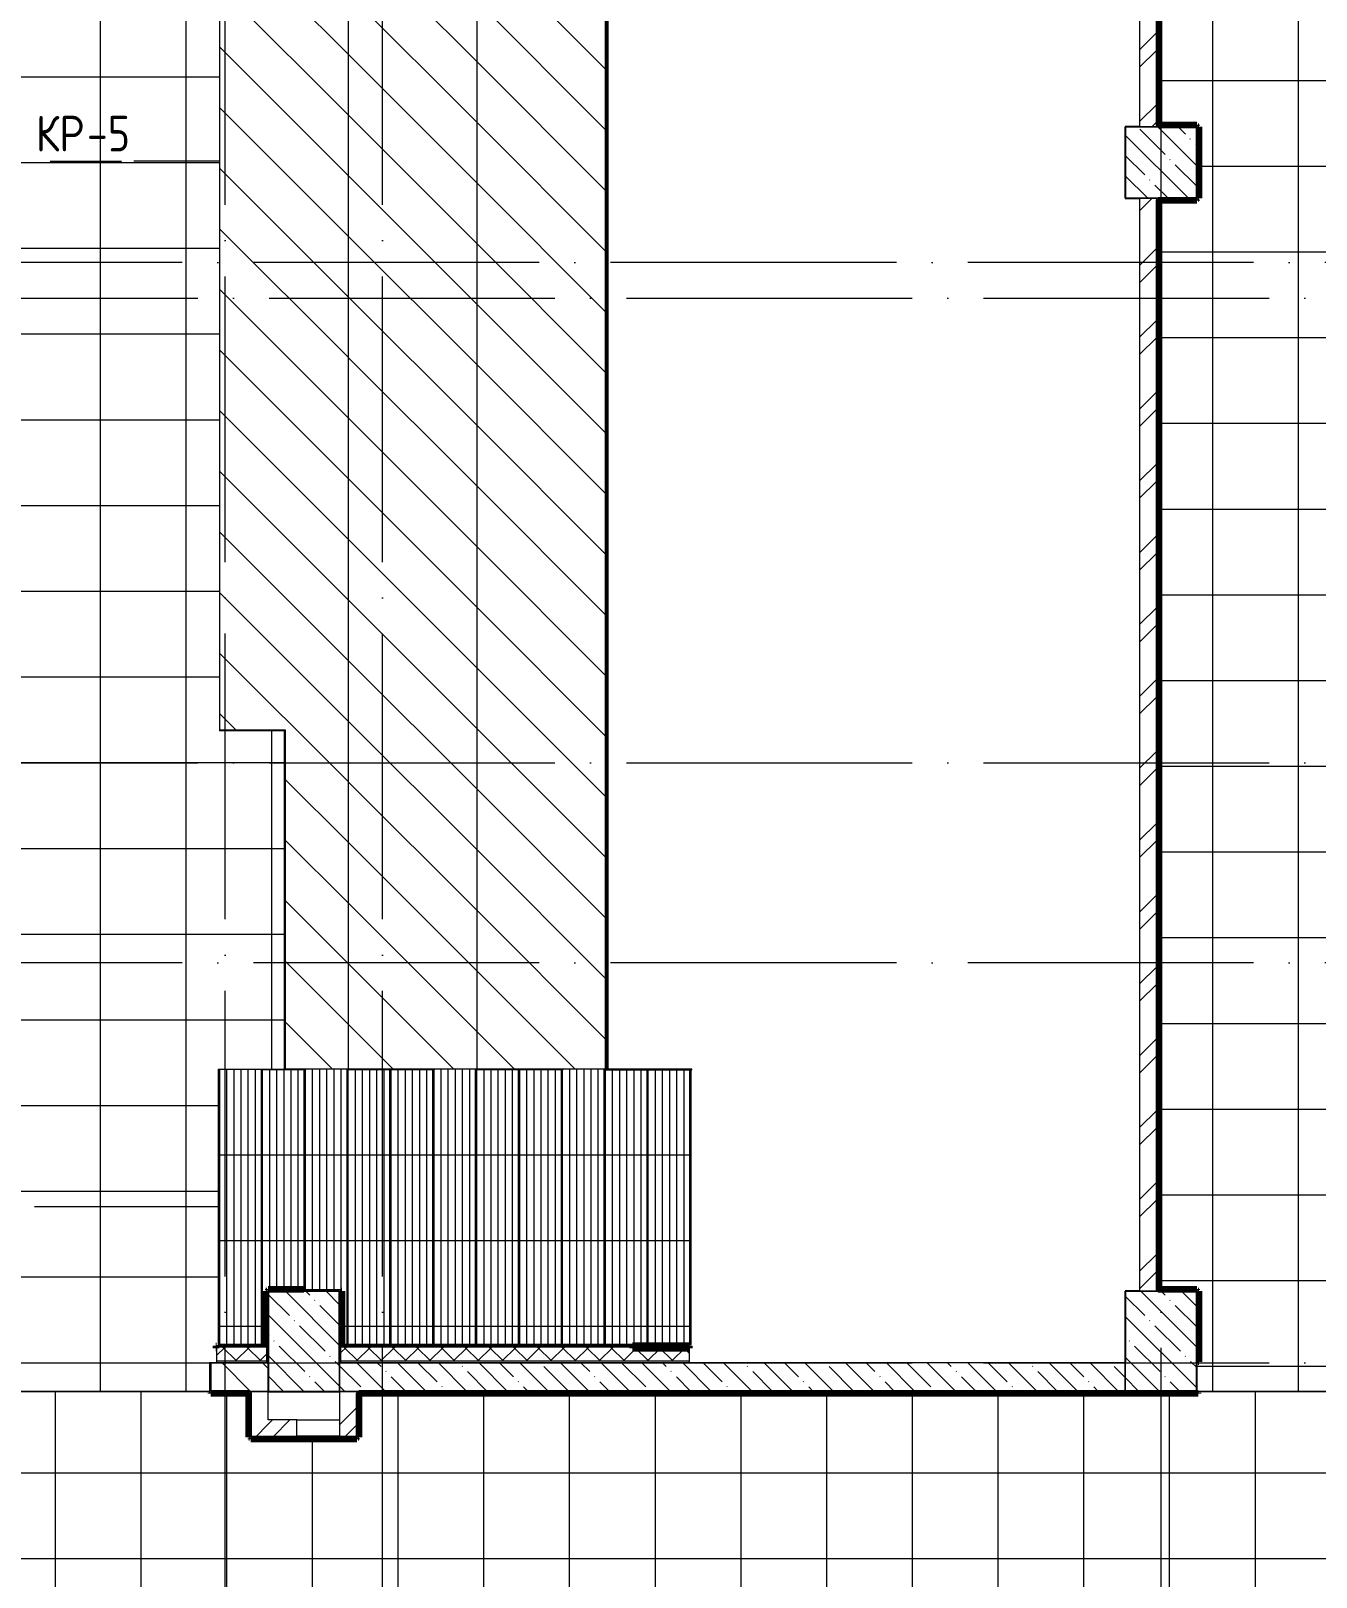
# Model space of a CAD drawing. Header units: millimetres. Extents: x -4370 to 196781, y -4577 to 61202.
# Drawn here: x 122789 to 131785, y 26825 to 37646 of the extents above; entities that cross this region are included whole.
import ezdxf

# ---------------------------------------------------------------- set-up
doc = ezdxf.new("R2010")
doc.units = ezdxf.units.MM
doc.linetypes.add('ADSK_Линия сетки', pattern=[2500, 2000, -250, 0, -250])
for name, color, linetype, lineweight in [('A-FLOR-____-OTLN', 192, 'Continuous', 9), ('A-FLOR-____-PATT', 8, 'Continuous', 9), ('A-GENM-____-MCUT', 13, 'Continuous', 9), ('A-GENM-____-OTLN', 13, 'Continuous', 9), ('A-ROOF-___-IDEN', 132, 'Continuous', 20), ('A-ROOF-____-MCUT', 132, 'Continuous', 9), ('A-ROOF-____-OTLN', 132, 'Continuous', 9), ('A-ROOF-____-PATT', 132, 'Continuous', 9), ('A-ROOF-FNSH-MCUT', 132, 'Continuous', 9), ('A-WALL-____-MCUT', 113, 'Continuous', 9), ('A-WALL-____-PATT', 111, 'Continuous', 9), ('A-WALL-FNSH-MCUT', 113, 'Continuous', 9), ('I-WALL-____-OTLN', 2, 'Continuous', 9), ('S-COLS-____-MCUT', 52, 'Continuous', 9), ('S-COLS-____-OTLN', 52, 'Continuous', 9), ('S-GRID-____-OTLN', 1, 'Continuous', 9)]:
    doc.layers.add(name, color=color, linetype=linetype, lineweight=lineweight)
doc.styles.add('GOST Common_1', font='GOST_Common.ttf', dxfattribs={"width": 0.9, "height": 250})
pattern_1 = [(45, (0, 0), (-251.4472, 251.4472), []), (45, (0, 381), (-251.4472, 251.4472), [])]
pattern_2 = [(135, (0, 0), (-142.5612, -142.5612), []), (135, (142.56, 0), (-142.5612, -142.5612), [252.016, -50.403, 3.353, -47.05])]
pattern_3 = [(135, (0, 0), (-84.85281, -84.85281), []), (225, (0, 0), (84.85281, -84.85281), [])]
pattern_4 = [(135, (0, 0), (-212.13203, -212.13203), [])]

# ---------------------------------------------------------------- blocks, each defined once
blk = doc.blocks.new('ASML_АР_Отделка Люка - ВО Отделка люков_Грунтовка 0_Шпатлевка 0_Окраска 0_0-42467640-О_АИ_ПП_0_000_Целиком')
at = {"layer": 'A-GENM-____-MCUT', "color": 130, "lineweight": 25}
for p, q in [((150, 3), (-150, 3)), ((-150, 3), (-150, 0)), ((150, 0), (150, 3)), ((-150, 0), (150, 0))]:
    blk.add_line(p, q, dxfattribs=at)
blk = doc.blocks.new('0083_СОШ675_АР_R22_rvt-1-О_АИ_ПП_0_000_Целиком')
at = {"layer": 'A-WALL-____-PATT', "lineweight": 5}
h = blk.add_hatch(dxfattribs=at)
h.set_pattern_fill('FP_7', color=10, style=0, pattern_type=2)
h.set_pattern_definition(pattern_1)
h.paths.add_polyline_path([(130670, 28825), (130670, 36475), (130550, 36475), (130550, 28825)])
h.paths.add_polyline_path([(130670, 36975), (130670, 44625), (130550, 44625), (130550, 36975)])
h = blk.add_hatch(dxfattribs=at)
h.set_pattern_fill('FP_4', color=10, style=0, pattern_type=2)
h.set_pattern_definition([(135, (0, 0), (-141.42136, -141.42136), [])])
h.paths.add_polyline_path([(124450, 28125), (124450, 28325), (124050, 28325), (124050, 28125)])
h = blk.add_hatch(dxfattribs=at)
h.set_pattern_fill('FP_3', color=10, style=0, pattern_type=2)
h.set_pattern_definition(pattern_2)
h.paths.add_polyline_path([(130450, 28125), (130450, 28325), (124950, 28325), (124950, 28125), (128669, 28125)])
h = blk.add_hatch(dxfattribs=at)
h.set_pattern_fill('FP_7', color=10, style=0, pattern_type=2)
h.set_pattern_definition(pattern_1)
h.paths.add_polyline_path([(124450, 27805), (124450, 28125), (124330, 28125), (124330, 27805)])
h = blk.add_hatch(dxfattribs=at)
h.set_pattern_fill('FP_7', color=10, style=0, pattern_type=2)
h.set_pattern_definition(pattern_1)
h.paths.add_polyline_path([(125070, 27925), (125070, 28125), (124950, 28125), (124950, 27925)])
h = blk.add_hatch(dxfattribs=at)
h.set_pattern_fill('FP_7', color=10, style=0, pattern_type=2)
h.set_pattern_definition(pattern_1)
h.paths.add_polyline_path([(125070, 27805), (125070, 27925), (124950, 27925), (124950, 27805)])
h.paths.add_polyline_path([(124450, 27805), (124650, 27805), (124650, 27925), (124450, 27925), (124450, 27808)])
at = {"layer": 'S-COLS-____-OTLN', "lineweight": 5}
h = blk.add_hatch(dxfattribs=at)
h.set_pattern_fill('FP_3', color=256, style=0, pattern_type=2)
h.set_pattern_definition(pattern_2)
h.paths.add_polyline_path([(130550, 36475), (130950, 36475), (130950, 36975), (130450, 36975), (130450, 36475)])
h = blk.add_hatch(dxfattribs=at)
h.set_pattern_fill('FP_3', color=256, style=0, pattern_type=2)
h.set_pattern_definition(pattern_2)
h.paths.add_polyline_path([(124450, 28125), (124950, 28125), (124950, 28825), (124450, 28825), (124450, 28234)])
h = blk.add_hatch(dxfattribs=at)
h.set_pattern_fill('FP_3', color=256, style=0, pattern_type=2)
h.set_pattern_definition(pattern_2)
h.paths.add_polyline_path([(130450, 28125), (130950, 28125), (130950, 28825), (130450, 28825), (130450, 28325)])
at = {"layer": 'A-WALL-____-MCUT', "color": 50, "lineweight": 13}
for p, q in [((130550, 44625), (130550, 36975)), ((130670, 36975), (130670, 44625)), ((130550, 36475), (130550, 28825)), ((130670, 28825), (130670, 36475)), ((124450, 28325), (124050, 28325)), ((124050, 28325), (124050, 28125)), ((124450, 28125), (124450, 28325)), ((130450, 28325), (124950, 28325)), ((124050, 28125), (124450, 28125)), ((124330, 28125), (124330, 27805)), ((124450, 28125), (124330, 28125)), ((124450, 27925), (124450, 28125)), ((125070, 28125), (124950, 28125)), ((124950, 28125), (124950, 27925)), ((124950, 28125), (130450, 28125)), ((125070, 28125), (125070, 28115)), ((125070, 27925), (125070, 28115)), ((124650, 27925), (124450, 27925)), ((124650, 27808), (124650, 27925)), ((124950, 27925), (124950, 27808)), ((125070, 27805), (125070, 27925)), ((124330, 27805), (124450, 27805)), ((124450, 27805), (124650, 27805)), ((124950, 27805), (125070, 27805))]:
    blk.add_line(p, q, dxfattribs=at)
at = {"layer": 'A-WALL-____-MCUT', "color": 10, "lineweight": 5}
for p, q in [((130550, 36975), (130670, 36975)), ((130670, 36475), (130550, 36475)), ((130550, 28825), (130670, 28825)), ((124950, 28325), (124950, 28125)), ((130450, 28125), (130450, 28325))]:
    blk.add_line(p, q, dxfattribs=at)
at = {"layer": 'A-WALL-FNSH-MCUT', "color": 90}
for p, q in [((130950, 28125), (125070, 28125)), ((125070, 28115), (130950, 28115)), ((130950, 28115), (130950, 28125))]:
    blk.add_line(p, q, dxfattribs=at)
at = {"layer": 'I-WALL-____-OTLN', "color": 90}
blk.add_line((124650, 27925), (124950, 27925), dxfattribs=at)
at = {"layer": 'S-COLS-____-MCUT', "color": 130, "lineweight": 25}
for p, q in [((130550, 36975), (130450, 36975)), ((130450, 36975), (130450, 36475)), ((130950, 36975), (130670, 36975)), ((130950, 36475), (130950, 36975)), ((130450, 36475), (130550, 36475)), ((130670, 36475), (130950, 36475)), ((124950, 28825), (124450, 28825)), ((124450, 28825), (124450, 28125)), ((124950, 28325), (124950, 28825)), ((130550, 28825), (130450, 28825)), ((130450, 28825), (130450, 28325)), ((130950, 28825), (130670, 28825)), ((130950, 28125), (130950, 28825)), ((124450, 28125), (124950, 28125)), ((130450, 28125), (130950, 28125))]:
    blk.add_line(p, q, dxfattribs=at)
at = {"layer": 'S-COLS-____-OTLN', "color": 90}
for p, q in [((130670, 36975), (130550, 36975)), ((130550, 36475), (130670, 36475)), ((130670, 28825), (130550, 28825)), ((124950, 28125), (124950, 28325)), ((130450, 28325), (130450, 28125))]:
    blk.add_line(p, q, dxfattribs=at)
at = {"layer": 'A-GENM-____-OTLN', "color": 90, "lineweight": 9, "rotation": 180}
blk.add_blockref('ASML_АР_Отделка Люка - ВО Отделка люков_Грунтовка 0_Шпатлевка 0_Окраска 0_0-42467640-О_АИ_ПП_0_000_Целиком', (124800, 27808), dxfattribs=at)
blk = doc.blocks.new('ADSK_Марка_Крыша - Типоразмер_ADSK_Марка-153529-О_АИ_ПП_0_000_Целиком')
at = {"layer": 'A-ROOF-___-IDEN'}
blk.add_line((-2.5, 0), (2.5, 0), dxfattribs=at)

msp = doc.modelspace()

# ---------------------------------------------------------------- hatches: boundary and pattern name
at = {"layer": 'A-FLOR-____-PATT'}
h = msp.add_hatch(dxfattribs=at)
h.set_pattern_fill('FP_139', color=256, style=0, pattern_type=2)
h.set_pattern_definition([(90, (122360, 37155), (-600, 4e-14), []), (180, (122360, 37155), (-7e-14, -600), [])])
h.paths.add_polyline_path([(123701.532826, 24349.999414), (136485, 24350.000586), (136485, 24850.000586), (136500, 24850.000586), (136500, 24859.999414), (136700, 24859.999414), (136700, 27059.999414), (136500, 27059.999414), (136500, 27050.000586), (136485, 27050.99042), (136485, 28110.000586), (136299.978078, 28110.000586), (136299.978078, 28125), (135049.978078, 28125), (135049.978078, 28110.000586), (132950, 28110.000586), (132950, 28125), (130960, 28125), (130960, 28110.000586), (125085, 28110.000586), (125085, 27805.000984), (125080, 27804.349189), (125080, 27795.00157), (125070, 27795.00157), (125070, 27790.00157), (124330, 27790.00157), (124330, 27795.00157), (124320, 27795.000984), (124320, 27805.000984), (124315, 27805.85356), (124315, 28110.00157), (124049.978078, 28110.00157), (124049.978078, 28115.00157), (124039.978078, 28115.00157), (124039.978078, 28125.000984), (120145.5, 28125.000984), (120145.5, 28115.00157), (118690, 28115.00157), (118690, 34860.000586), (118320, 34860.000586), (118320, 34865.000586), (118310, 34865.000586), (118310, 34875), (118300, 34875), (118300, 36475), (118310, 36475.000586), (118310, 36485.000586), (118320, 36485.000586), (118320, 36490.000586), (118690, 36490.000586), (118690, 43524.999414), (118700, 43524.999414), (118699.978078, 44624.999414), (118690, 44624.999414), (118690.939069, 45335), (120047.499009, 45335), (120047.499009, 45325), (124030, 45324.999414), (124030, 45334.968424), (124045, 45334.96901), (124045, 45339.96901), (130949.978078, 45339.96901), (130949.978078, 45324.999414), (132949.978078, 45324.999414), (132949.978078, 45339.96901), (136485, 45340.004013), (136485, 45809.999414), (136699.978078, 45809.999414), (136699.978078, 48009.999414), (136485, 48009.999414), (136485, 48583.136009), (136480, 48583.136009), (136480, 49030.001172), (136059.997172, 49030.001172), (136059.997172, 49035.001172), (134324.978078, 49035.001172), (134324.978078, 49050.000586), (133224.978078, 49050.000586), (133224.978078, 49035.001172), (131950, 49035.001172), (131950, 49050.000586), (130850, 49050.000586), (130850, 49035.001172), (129820, 49035.001172), (129819.973332, 49250.000586), (128720, 49250.000586), (128720, 49035.001172), (115339.978078, 49035.001172), (115339.978078, 47039.5), (115125, 47039.5), (115125, 45939.5), (115339.978078, 45939.5), (115339.978078, 45525), (115334.978078, 45524.408705), (115334.978078, 45515), (115324.978078, 45515), (115324.978078, 45510), (114265.000586, 45510), (114265.000586, 45324.999414), (114260.000586, 45324.999414), (114260.000586, 45315.000586), (114250.000586, 45315.000586), (114249.978078, 45310.000586), (113849.978078, 45310.000586), (113849.978078, 43335.193215), (115335, 43335.193215), (115334.01456, 39765.02363), (113849.978078, 39765.02363), (113850.899223, 35984.940919), (114259.978078, 35984.940919), (114259.978078, 35565), (114060.000586, 35565), (114060.000586, 32734.968424), (114259.978078, 32734.968424), (114259.978078, 32315), (114060.000586, 32315), (114060.000586, 28535), (114259.978664, 28534.382301), (114259.978664, 28115), (114060.000586, 28115), (114060.000586, 24375), (114585, 24375), (114585, 24350), (116575, 24349.999414), (116575, 24375), (118699.978078, 24375), (118699.978078, 24435.000398), (118799.978078, 24435.000398), (118799.978078, 24375), (121200, 24375), (121200, 24360), (121215, 24360), (121215, 24350), (121217.736766, 24349.999414)])
h.paths.add_polyline_path([(118700, 28035.000398), (118699.978078, 28035.000398), (118700, 28105.000984), (118799.978078, 28105.000984), (118799.978078, 28035.000398), (118705, 28035.000398)])
h.paths.add_polyline_path([(113373.815688, 35984.940919), (113799.978078, 35984.940919), (113798.859805, 39765.02363), (112925.000848, 39765.02363), (112924.950825, 39975.023044), (111824.978078, 39975.023044), (111824.978078, 39765.02363), (111475, 39765.02363), (111474.992967, 39975.023044), (110375, 39975.023044), (110375, 39780.02363), (110425, 39780.02363), (110425, 39765.02363), (109080.000848, 39765.02363), (109080.000848, 39494.940333), (108870.000848, 39494.940333), (108870.000848, 36794.940333), (109130.000848, 36794.940333), (109130.000848, 36804.940919), (110600.000586, 36804.940919), (110600.000586, 35984.940919), (113341.034602, 35984.940919)])
h.paths.add_polyline_path([(113766.348585, 43335.193215), (113799.978078, 43335.193215), (113799.978078, 45310.000586), (113400.000586, 45310.000586), (113399.978078, 45315.000586), (113390.000586, 45315.000586), (113390.000586, 45325.000586), (113385.000586, 45324.999414), (113385.000586, 45510.000586), (112075, 45509.810247), (112075, 45245.037726), (112065, 45245.037726), (112065, 43545.037726), (112075, 43545.037726), (112075, 43335.193215), (112524.450555, 43335.193215)])
h = msp.add_hatch(dxfattribs=at)
h.set_pattern_fill('FP_145', color=256, style=0, pattern_type=2)
h.set_pattern_definition([(0, (122075, 36725), (0, 600), []), (90, (122075, 36725), (-600, 4e-14), [])])
h.paths.add_polyline_path([(123701.532826, 28124.999414), (124039.978078, 28125.516329), (124039.978078, 28325.000395), (124089, 28325.000984), (124089, 28428.000984), (124084.978078, 28428.000984), (124084.978078, 28443.000984), (124119.911345, 28443.000984), (124119.911345, 28453.064722), (124100.043843, 28453.064722), (124101, 30380.00157), (124565.335206, 30380.00157), (124565.335206, 32749), (124110.000505, 32750.000586), (124110.000505, 43090.000586), (124100.043843, 43090.000586), (124100.043843, 45006.96901), (124045, 45006.96901), (124044.531539, 45125.000586), (124030, 45125.000586), (124030, 45324.999414), (120042.499009, 45324.999414), (120042.499009, 45320), (120029.999009, 45320), (120029.999595, 45125.000586), (120044.531539, 45125), (120044.531539, 45007), (119115, 45007), (119115, 44925), (119110, 44925), (119110, 44915), (119100, 44915), (119099.978078, 44910), (119018.001, 44910), (119018.001, 44624.999414), (119003.001, 44624.999414), (119003.001, 44915), (118959.001, 44915), (118959.001, 44624.999414), (118949.001, 44624.999414), (118949.001, 44924.999414), (118900, 44924.999414), (118900, 44624.999414), (118700, 44624.999414), (118700, 43524.999414), (118900, 43524.999414), (118900, 41125), (118949.001, 41124.999414), (118949.001, 43524.999414), (118959.001, 43524.999414), (118959.001, 41135), (119003.001, 41135), (119003.001, 43524.999414), (119018.001, 43524.999414), (119018.001, 41140), (119099.978078, 41140), (119099.978078, 41135), (119109.978078, 41135), (119109.978078, 41125), (119114.978078, 41124.999414), (119114.978078, 40725), (119109.978078, 40725), (119109.978078, 40715), (119099.978078, 40715), (119099.210557, 40710), (119018.001, 40710), (119018.001, 36940), (119099.978078, 36940), (119100, 36935), (119109.978078, 36935), (119109.978078, 36925), (119114.978078, 36924.999414), (119114.978078, 36524.999414), (119109.978078, 36524.999414), (119109.978078, 36515), (119099.978078, 36515), (119099.978078, 36510), (119018, 36510), (119018, 32740), (119100, 32740), (119100, 32735), (119110, 32735), (119110, 32725), (119115, 32724.999414), (119115, 32324.999414), (119110, 32324.999414), (119110, 32315), (119100, 32315), (119098.946839, 32310), (119018, 32310), (119018, 30514.220097), (119072.858918, 30514.220097), (119072.858918, 30314.220097), (119018, 30314.220097), (119018, 30183.000984), (120138, 30183.000984), (120138, 28443.000984), (120118, 28443.000984), (120118, 30163.000984), (118949, 30163.000984), (118949, 32324.999414), (118900, 32324.999414), (118900, 30065.000398), (120020, 30065.000398), (120020, 28324.999414), (120138, 28324.999414), (120138, 28130.00157), (120140.5, 28130.00157), (120140.5, 28125.00157), (121217.736766, 28124.999414)])
h.paths.add_polyline_path([(118981.84527, 30183.000984), (119003, 30183.204604), (119003, 30314.220097), (118972.858918, 30314.220097), (118972.858918, 30514.220097), (119003, 30514.220097), (119003, 32315), (118959, 32315), (118959, 30183.000984)])
h.paths.add_polyline_path([(118900, 32724.999414), (118959, 32725), (118959, 32735), (118949, 32735), (118949, 36524.999414), (118900, 36524.999414), (118900, 32740)])
h.paths.add_polyline_path([(118959, 32735), (119003, 32735), (119003, 36515), (118959, 36515), (118959, 32740)])
h.paths.add_polyline_path([(118900, 36924.999414), (118959.001, 36925), (118959.001, 36935), (118949.001, 36935), (118949.001, 40724.999414), (118900, 40724.999414), (118900, 38629.262054)])
h.paths.add_polyline_path([(119003.001, 36935), (119003.001, 40715), (118959.001, 40715), (118959.001, 36935)])
h.paths.add_polyline_path([(119110, 45066), (119110, 45124.998828), (119100, 45124.998828), (119100, 45066)])
h = msp.add_hatch(dxfattribs=at)
h.set_pattern_fill('FP_135', color=256, style=0, pattern_type=2)
h.set_pattern_definition([(0, (133462.5, 36700), (0, 600), []), (90, (133462.5, 36700), (-600, 4e-14), [])])
h.paths.add_polyline_path([(131152.921007, 28125.000398), (132950, 28125.000586), (132950.886022, 28340.00157), (133450, 28340.00157), (133450, 37045), (133455, 37045.000586), (133455, 37055.000586), (133465, 37055.000586), (133465.025847, 37060.000586), (136484.978078, 37060.000586), (136484.978078, 40710.000586), (136299.978078, 40710.000586), (136299.978078, 40715.000586), (136289.978078, 40715.000586), (136289.978078, 40725.000586), (136284.978078, 40725), (136284.978078, 41125), (136289.978078, 41125.000586), (136289.978078, 41135.000586), (136299.978078, 41135.000586), (136299.978078, 41140.000586), (136485, 41140.000586), (136485, 44910.000586), (136299.978078, 44910.000586), (136299.978078, 44915.000586), (136289.978078, 44915.000586), (136289.978078, 44925), (136284.978078, 44925), (136284.978078, 45110.000586), (134714.978078, 45110.000586), (134714.978078, 44925.000586), (134709.978078, 44925), (134709.978078, 44915.000586), (134699.978078, 44915.000586), (134699.978078, 44910.000586), (134299.978078, 44910.000586), (134299.978078, 44915.000586), (134289.978078, 44915.000586), (134289.978078, 44925.000586), (134284.978078, 44925), (134284.978078, 45110.000586), (132949.978078, 45110.000586), (132949.839952, 45324.968424), (130949.978078, 45324.968424), (130949.978078, 45125.000586), (130959.978078, 45125.000586), (130959.978078, 45060.000586), (130964.978078, 45060.000586), (130964.978078, 44625.000586), (130959.978078, 44625), (130959.978078, 44615.000586), (130949.978078, 44615.000586), (130949.42908, 44610.000586), (130684.978078, 44610.000586), (130684.978078, 36990.000586), (130949.978078, 36990.000586), (130949.978078, 36985.000586), (130959.978078, 36985.000586), (130959.978078, 36975.000586), (130964.978078, 36975), (130964.978078, 36475), (130959.978078, 36475), (130959.978078, 36465.000586), (130949.978078, 36465.000586), (130949.978078, 36460.000586), (130684.978078, 36460.000586), (130684.978078, 28840.000586), (130949.978078, 28840.000586), (130949.978078, 28835.000586), (130959.978078, 28835.000586), (130959.978078, 28825.000586), (130964.978078, 28825), (130964.978078, 28332.50157), (130960, 28332.50157), (130960, 28325.000984), (130949.978078, 28325.000984), (130950, 28125.00259), (130960, 28125.000586)])
h.paths.add_polyline_path([(133585, 37045), (133584.996508, 37045.000586), (133465, 37045)])
at = {"layer": 'A-ROOF-____-PATT'}
h = msp.add_hatch(dxfattribs=at)
h.set_pattern_fill('FP_128', color=256, style=0, pattern_type=2)
h.set_pattern_definition(pattern_4)
h.paths.add_polyline_path([(125000.043843, 30380.00157), (125010.335206, 30380.00157), (125010.000505, 43090.000586), (124110.000505, 43090.000586), (124110.000505, 32750.000586), (124570.335206, 32750.000586), (124570.335206, 30380.00157)])
h = msp.add_hatch(dxfattribs=at)
h.set_pattern_fill('FP_128', color=256, style=0, pattern_type=2)
h.set_pattern_definition(pattern_4)
h.paths.add_polyline_path([(125900.021922, 30380.00157), (125910.000505, 30380.00157), (125910.000505, 43090.000586), (125010.335206, 43090.000586), (125010.335206, 30380.00157)])
h = msp.add_hatch(dxfattribs=at)
h.set_pattern_fill('FP_128', color=256, style=0, pattern_type=2)
h.set_pattern_definition(pattern_4)
h.paths.add_polyline_path([(126185.328886, 30380.00157), (126810.000505, 30380.00157), (126810.000505, 43090.000586), (125910.000505, 43090.000586), (125910.000505, 30380.00157)])
h = msp.add_hatch(dxfattribs=at)
h.set_pattern_fill('FP_268', color=256, style=0, pattern_type=2)
h.set_pattern_definition([(0, (115061, 30380), (0, 600), []), (90, (115061.02, 30380), (-50, 3e-15), [])])
h.paths.add_polyline_path([(124100.043843, 28453.064722), (124400.043843, 28453.064722), (124400.043843, 30380.00157), (124100.043843, 30380.00157), (124100.043843, 29388.942617)])
h = msp.add_hatch(dxfattribs=at)
h.set_pattern_fill('FP_267', color=256, style=0, pattern_type=2)
h.set_pattern_definition([(0, (115361, 30380), (0, 600), []), (90, (115361.02, 30380), (-50, 3e-15), [])])
h.paths.add_polyline_path([(124434.978078, 28453.064722), (124434.978078, 28825), (124439.978078, 28825.00157), (124439.978078, 28835.00157), (124449.978078, 28835.00157), (124449.978078, 28840.00157), (124700.021922, 28840.00157), (124700.021922, 30375.00157), (124565.335206, 30375.00157), (124565.335206, 30380.00157), (124400.043843, 30380.00157), (124400.043843, 28453.064722)])
h = msp.add_hatch(dxfattribs=at)
h.set_pattern_fill('FP_266', color=256, style=0, pattern_type=2)
h.set_pattern_definition([(0, (115661, 30380), (0, 600), []), (90, (115661, 30380), (-50, 3e-15), [])])
h.paths.add_polyline_path([(125000.043843, 28453.064722), (125000.043843, 30380.00157), (124700.021922, 30380.00157), (124700.021922, 28835.00157), (124960, 28835.00157), (124960, 28825.00157), (124965, 28825), (124965, 28453.064722)])
h = msp.add_hatch(dxfattribs=at)
h.set_pattern_fill('FP_265', color=256, style=0, pattern_type=2)
h.set_pattern_definition([(0, (115961, 30380), (0, 600), []), (90, (115961.02, 30380), (-50, 3e-15), [])])
h.paths.add_polyline_path([(125300.043843, 28453.064722), (125300.043843, 30375.00157), (125010.000505, 30375.00157), (125010.000505, 30380.00157), (125000.043843, 30380.00157), (125000.043843, 28453.064722)])
h = msp.add_hatch(dxfattribs=at)
h.set_pattern_fill('FP_264', color=256, style=0, pattern_type=2)
h.set_pattern_definition([(0, (116261, 30380), (0, 600), []), (90, (116261.02, 30380), (-50, 3e-15), [])])
h.paths.add_polyline_path([(125300.043843, 28453.064722), (125600.043843, 28453.064722), (125600.043843, 30375.00157), (125300.043843, 30375.00157), (125300.043843, 29388.942617)])
h = msp.add_hatch(dxfattribs=at)
h.set_pattern_fill('FP_263', color=256, style=0, pattern_type=2)
h.set_pattern_definition([(0, (116561, 30380), (0, 600), []), (90, (116561.02, 30380), (-50, 3e-15), [])])
h.paths.add_polyline_path([(125600.043843, 28453.064722), (125900.021922, 28453.064722), (125900.021922, 30380.00157), (125600.043843, 30380.00157), (125600.043843, 29388.942617)])
h = msp.add_hatch(dxfattribs=at)
h.set_pattern_fill('FP_262', color=256, style=0, pattern_type=2)
h.set_pattern_definition([(0, (116861, 30380), (0, 600), []), (90, (116861, 30380), (-50, 3e-15), [])])
h.paths.add_polyline_path([(126185.328886, 28453.064722), (126200.043843, 28453.064722), (126200.043843, 30375.00157), (125910.000505, 30375.00157), (125910.000505, 30380.00157), (125900.021922, 30380.00157), (125900.021922, 28453.064722)])
h = msp.add_hatch(dxfattribs=at)
h.set_pattern_fill('FP_261', color=256, style=0, pattern_type=2)
h.set_pattern_definition([(0, (117161, 30380), (0, 600), []), (90, (117161.02, 30380), (-50, 3e-15), [])])
h.paths.add_polyline_path([(126500.043843, 28453.064722), (126500.043843, 30375.00157), (126200.043843, 30375.00157), (126200.043843, 28453.064722)])
h = msp.add_hatch(dxfattribs=at)
h.set_pattern_fill('FP_260', color=256, style=0, pattern_type=2)
h.set_pattern_definition([(0, (117461, 30380), (0, 600), []), (90, (117461.02, 30380), (-50, 3e-15), [])])
h.paths.add_polyline_path([(126500.043843, 28453.064722), (126800.043843, 28453.064722), (126800.043843, 30380.00157), (126500.043843, 30380.00157)])
h = msp.add_hatch(dxfattribs=at)
h.set_pattern_fill('FP_259', color=256, style=0, pattern_type=2)
h.set_pattern_definition([(0, (117761, 30380), (0, 600), []), (90, (117761.02, 30380), (-50, 3e-15), [])])
h.paths.add_polyline_path([(126821.000505, 28453.064722), (127100.021922, 28453.064722), (127100.021922, 30375.00157), (126810.000505, 30375.00157), (126810.000505, 30380.00157), (126800.043843, 30380.00157), (126800.043843, 28453.064722), (126810.000505, 28453.064722)])
h = msp.add_hatch(dxfattribs=at)
h.set_pattern_fill('FP_258', color=256, style=0, pattern_type=2)
h.set_pattern_definition([(0, (118061, 30380), (0, 600), []), (90, (118061, 30380), (-50, 3e-15), [])])
h.paths.add_polyline_path([(127400.043843, 28453.064722), (127400.043843, 30375.00157), (127100.021922, 30375.00157), (127100.021922, 28453.064722)])
h = msp.add_hatch(dxfattribs=at)
h.set_pattern_fill('FP_246', color=256, style=0, pattern_type=2)
h.set_pattern_definition([(45, (0, 0), (-142.5612, 142.5612), []), (45, (142.56, 0), (-142.5612, 142.5612), [252.016, -50.403, 3.353, -47.05])])
h.paths.add_polyline_path([(127411.043843, 28453.064722), (127411.043843, 30380.00157), (127400.043843, 30380.00157), (127400.043843, 28453.064722)])
at = {"layer": 'A-WALL-____-PATT'}
for color, points in [(7, [(130679.978078, 36985.000586), (130679.978078, 44615.000586), (130669.978078, 44615.000586), (130669.978078, 36985.000586)]), (7, [(130949.978078, 36975.000586), (130949.978078, 36985.000586), (130669.978078, 36985.000586), (130669.978078, 36975.000586)]), (7, [(130959.978078, 36475.000586), (130959.978078, 36985.000586), (130949.978078, 36985.000586), (130949.978078, 36475.000586)]), (7, [(130669.978078, 28825.000586), (130679.978078, 28825.000586), (130679.978078, 36475.000586), (130669.978078, 36475.000586), (130669.978078, 31699.022476)]), (7, [(130679.978078, 36465.000586), (130959.978078, 36465.000586), (130959.978078, 36475.000586), (130679.978078, 36475.000586)]), (7, [(124449.978078, 28825.00157), (124950, 28825.00157), (124950, 28835.00157), (124439.978078, 28835.00157), (124439.978078, 28825.00157)]), (7, [(124449.978078, 28325.000984), (124449.978078, 28825.00157), (124439.978078, 28825.00157), (124439.978078, 28325.000984)]), (7, [(124960, 28325.03256), (124960, 28835.00157), (124950, 28835.00157), (124950, 28325.03256)]), (7, [(130949.978078, 28825.000586), (130949.978078, 28835.000586), (130679.978078, 28835.000586), (130679.978078, 28825.000586)]), (7, [(130959.978078, 28335.00157), (130959.978078, 28835.000586), (130949.978078, 28835.000586), (130949.978078, 28335.00157)]), (1, [(127400, 28428.03256), (127400, 28443.03256), (127000.021922, 28443.03256), (127000.021922, 28428.03256)]), (7, [(124049.978078, 28115.00157), (124049.978078, 28325.000984), (124039.978078, 28325.000984), (124039.978078, 28115.00157)]), (7, [(124320, 28115.00157), (124330, 28115.00157), (124330, 28125.00157), (124049.978078, 28125.00157), (124049.978078, 28115.00157)]), (7, [(124330, 27805.00157), (124330, 28115.00157), (124320, 28115.00157), (124320, 27805.00157)]), (7, [(125080, 27795.00157), (125080, 28115.000586), (125070, 28115.000586), (125070, 27795.00157)]), (7, [(124320, 27795.00157), (125070, 27795.00157), (125070, 27805.00157), (124320, 27805.00157)])]:
    msp.add_hatch(color=color, dxfattribs=at).paths.add_polyline_path(points)
at = {"layer": 'A-WALL-____-PATT', "lineweight": 5}
for points in [[(124439.978078, 28435.000984), (124439.978078, 28443.000984), (124089, 28443.000984), (124089, 28435.000984)], [(127400, 28435.03256), (127400, 28443.03256), (124960, 28443.03256), (124960, 28435.03256), (126185.328886, 28435.03256)]]:
    msp.add_hatch(color=7, dxfattribs=at).paths.add_polyline_path(points)
at = {"layer": 'A-WALL-____-PATT'}
h = msp.add_hatch(dxfattribs=at)
h.set_pattern_fill('FP_1', style=0, pattern_type=2)
h.set_pattern_definition(pattern_3)
h.paths.add_polyline_path([(124439.978078, 28335.000984), (124439.978078, 28435.000984), (124089, 28435.000984), (124089, 28335.000984)])
h = msp.add_hatch(dxfattribs=at)
h.set_pattern_fill('FP_1', style=0, pattern_type=2)
h.set_pattern_definition(pattern_3)
h.paths.add_polyline_path([(127400, 28335.03256), (127400, 28435.03256), (124960, 28435.03256), (124960, 28335.03256), (126185.328886, 28335.03256)])
h = msp.add_hatch(color=7, dxfattribs=at)
h.paths.add_polyline_path([(133455, 28325.00157), (133455, 28335.00157), (132950, 28335.00157), (132950, 28325.00157)])
h.paths.add_polyline_path([(130960, 28325.00157), (130960, 28335.00157), (130949.978078, 28335.00157), (130949.978078, 28325.00157)])
h = msp.add_hatch(color=7, dxfattribs=at)
h.paths.add_polyline_path([(136490, 28115.000586), (136500, 28115.000586), (136500, 28125.000586), (136299.978078, 28125.000586), (136299.978078, 28115.000586)])
h.paths.add_polyline_path([(135049.978078, 28115.000586), (135049.978078, 28125.000586), (132950, 28125.000586), (132950, 28115.000586), (134878.615097, 28115.000586)])
h.paths.add_polyline_path([(130960, 28115.000586), (130960, 28125.000586), (125070, 28125.000586), (125070, 28115.000586), (128669.124946, 28115.000586)])

# ---------------------------------------------------------------- linework, layer by layer
at = {"layer": 'A-FLOR-____-OTLN'}
for p, q in [((124119.911345, 28443.000984), (124119.911345, 28453.064722)), ((124039.978078, 28125.000984), (120145.5, 28125.000984)), ((120145.5, 28124.999414), (124039.978078, 28124.999414)), ((130960, 28125.000398), (132950, 28125.000398)), ((132950, 28125), (130960, 28125))]:
    msp.add_line(p, q, dxfattribs=at)
at = {"layer": 'A-ROOF-___-IDEN'}
for p, q in [((124110.000505, 36735.001078), (123508.912998, 36735.001078)), ((124100.043843, 29416.533146), (122815.012998, 29416.533146))]:
    msp.add_line(p, q, dxfattribs=at)
at = {"layer": 'A-ROOF-____-MCUT', "color": 7}
for p, q in [((126821.000505, 30380.00157), (126821.000505, 43090.000586)), ((126830.000505, 30380.00157), (126830.000505, 43090.000586)), ((126821.000505, 30380.00157), (126830.000505, 30380.00157))]:
    msp.add_line(p, q, dxfattribs=at)
at = {"layer": 'A-ROOF-____-OTLN'}
for p, q in [((124110.000505, 43090.000586), (124110.000505, 32750.000586)), ((125010.335206, 43090.000586), (125010.335206, 30380.00157)), ((125910.000505, 43090.000586), (125910.000505, 30380.00157)), ((124110.000505, 32750.000586), (124570.335206, 32750.000586)), ((124100.043843, 30380.00157), (124565.335206, 30380.00157)), ((124100.043843, 30380.00157), (124100.043843, 28453.064722)), ((124400.043843, 30380.00157), (124400.043843, 28453.064722)), ((125010.000505, 30380.00157), (124570.335206, 30380.00157)), ((124700.021922, 30380.00157), (124700.021922, 28835.00157)), ((125000.043843, 30380.00157), (125000.043843, 28453.064722)), ((126810.000505, 30380.00157), (125010.335206, 30380.00157)), ((125300.043843, 30375.00157), (125300.043843, 28453.064722)), ((125600.043843, 30380.00157), (125600.043843, 28453.064722)), ((125900.021922, 30380.00157), (125900.021922, 28453.064722)), ((126200.043843, 30375.00157), (126200.043843, 28453.064722)), ((126500.043843, 30380.00157), (126500.043843, 28453.064722)), ((126800.043843, 30380.00157), (126800.043843, 28453.064722)), ((127100.021922, 30375.00157), (127100.021922, 28453.064722)), ((124434.978078, 28453.064722), (124100.043843, 28453.064722)), ((127400.043843, 28453.064722), (124965, 28453.064722))]:
    msp.add_line(p, q, dxfattribs=at)
at = {"layer": 'A-ROOF-FNSH-MCUT', "color": 7}
for p, q in [((126810.000505, 43090.000586), (126810.000505, 30380.00157)), ((126810.000505, 30380.00157), (126821.000505, 30380.00157)), ((127400.043843, 30380.00157), (127400.043843, 28453.064722)), ((127411.043843, 28453.064722), (127411.043843, 30380.00157)), ((127400.043843, 28453.064722), (127411.043843, 28453.064722))]:
    msp.add_line(p, q, dxfattribs=at)
at = {"layer": 'A-WALL-____-MCUT', "color": 7}
for p, q in [((130669.978078, 44625.000586), (130669.978078, 36975.000586)), ((130679.978078, 36985.000586), (130679.978078, 44615.000586)), ((130669.978078, 36975.000586), (130949.978078, 36975.000586)), ((130959.978078, 36985.000586), (130679.978078, 36985.000586)), ((130949.978078, 36975.000586), (130949.978078, 36475.000586)), ((130959.978078, 36465.000586), (130959.978078, 36985.000586)), ((130669.978078, 36475.000586), (130669.978078, 28825.000586)), ((130949.978078, 36475.000586), (130669.978078, 36475.000586)), ((130679.978078, 28835.000586), (130679.978078, 36465.000586)), ((130679.978078, 36465.000586), (130959.978078, 36465.000586)), ((124960, 28835.00157), (124439.978078, 28835.00157)), ((124439.978078, 28325.000984), (124439.978078, 28835.00157)), ((124449.978078, 28825.00157), (124950, 28825.00157)), ((124449.978078, 28325.000984), (124449.978078, 28825.00157)), ((124950, 28825.00157), (124950, 28325.03256)), ((124960, 28325.03256), (124960, 28835.00157)), ((130669.978078, 28825.000586), (130949.978078, 28825.000586)), ((130959.978078, 28835.000586), (130679.978078, 28835.000586)), ((130949.978078, 28825.000586), (130949.978078, 28325.00157)), ((130959.978078, 28335.00157), (130959.978078, 28835.000586)), ((124089, 28435.000984), (124089, 28325.000984)), ((127400, 28325.03256), (127400, 28428.03256)), ((124039.978078, 28325.000984), (124039.978078, 28115.00157)), ((124049.978078, 28325.000984), (124039.978078, 28325.000984)), ((124049.978078, 28125.00157), (124049.978078, 28325.000984)), ((124089, 28325.000984), (124449.978078, 28325.000984)), ((124950, 28325.03256), (127400, 28325.03256)), ((130949.978078, 28325.00157), (130960, 28325.00157)), ((130960, 28325.00157), (130960, 28335.00157)), ((124039.978078, 28115.00157), (124320, 28115.00157)), ((124330, 28125.00157), (124049.978078, 28125.00157)), ((124320, 28115.00157), (124320, 27795.00157)), ((124330, 27805.00157), (124330, 28125.00157)), ((130960, 28125.000586), (125070, 28125.000586)), ((125070, 28125.000586), (125070, 27805.00157)), ((125080, 28115.000586), (130960, 28115.000586)), ((125080, 27795.00157), (125080, 28115.000586)), ((130960, 28115.000586), (130960, 28125.000586)), ((124320, 27795.00157), (125080, 27795.00157)), ((124649.978078, 27805.00157), (124330, 27805.00157)), ((125070, 27805.00157), (124949.978078, 27805.00157))]:
    msp.add_line(p, q, dxfattribs=at)
at = {"layer": 'A-WALL-____-MCUT'}
for p, q in [((124439.978078, 28435.000984), (124089, 28435.000984)), ((127400, 28435.03256), (124960, 28435.03256)), ((124439.978078, 28335.000984), (124089, 28335.000984)), ((127400, 28335.03256), (124960, 28335.03256))]:
    msp.add_line(p, q, dxfattribs=at)
at = {"layer": 'A-WALL-FNSH-MCUT', "color": 7}
for p, q in [((127414.91314, 30380.00157), (126810.000505, 30380.00157)), ((126810.000505, 30380.00157), (126810.000505, 30375.00157)), ((126810.000505, 30375.00157), (127414.91314, 30375.00157)), ((127414.91314, 30375.00157), (127414.91314, 30380.00157)), ((124439.978078, 28443.000984), (124089, 28443.000984)), ((124089, 28443.000984), (124089, 28435.000984)), ((127000.021922, 28443.03256), (124960, 28443.03256))]:
    msp.add_line(p, q, dxfattribs=at)
at = {"layer": 'A-WALL-FNSH-MCUT', "color": 20, "lineweight": 90}
for p, q in [((127400, 28443.03256), (127000.021922, 28443.03256)), ((127000.021922, 28443.03256), (127000.021922, 28428.03256)), ((127000.021922, 28428.03256), (127400, 28428.03256)), ((127400, 28428.03256), (127400, 28443.03256))]:
    msp.add_line(p, q, dxfattribs=at)
at = {"layer": 'I-WALL-____-OTLN', "color": 5, "lineweight": 90}
for p, q in [((130684.978078, 44615.185771), (130684.978078, 36984.815401)), ((130679.978078, 36990.000586), (130949.978078, 36990.000586)), ((130949.978078, 36985.000586), (130949.978078, 36990.000586)), ((130964.978078, 36975.000586), (130959.978078, 36975.000586)), ((130964.978078, 36975.000586), (130964.978078, 36475.000586)), ((130959.978078, 36475.000586), (130964.978078, 36475.000586)), ((130949.978078, 36460.000586), (130679.978078, 36460.000586)), ((130684.978078, 36465.000586), (130684.978078, 28835.000586)), ((130949.978078, 36460.000586), (130949.978078, 36465.000586)), ((130679.971534, 28840.000586), (130949.978078, 28840.000586)), ((130949.978078, 28835.000586), (130949.978078, 28840.000586)), ((130964.978078, 28825.000586), (130959.978078, 28825.000586)), ((130964.978078, 28825.000586), (130964.978078, 28332.50157)), ((130964.978078, 28332.50157), (130960, 28332.50157))]:
    msp.add_line(p, q, dxfattribs=at)
at = {"layer": 'I-WALL-____-OTLN'}
for p, q in [((124110.000505, 32754), (124570.335206, 32754)), ((124110.000505, 32750.000586), (124110.000505, 32749)), ((124565.335206, 32749), (124110.000505, 32749)), ((124565.335206, 30375.00157), (124565.335206, 32749)), ((124570.335206, 32754), (124570.335206, 30375.00157)), ((124401.58916, 30375.00157), (124401.58916, 30380.00157)), ((124570.335206, 30375.00157), (124401.58916, 30375.00157)), ((124570.335206, 30380.00157), (124714.91314, 30380.00157)), ((124714.91314, 30375.00157), (124570.335206, 30375.00157)), ((124714.91314, 30375.00157), (124714.91314, 30380.00157)), ((125010.000505, 30380.00157), (125614.91314, 30380.00157)), ((125010.000505, 30380.00157), (125010.000505, 30375.00157)), ((125614.91314, 30375.00157), (125010.000505, 30375.00157)), ((125614.91314, 30375.00157), (125614.91314, 30380.00157)), ((125910.000505, 30380.00157), (126514.91314, 30380.00157)), ((125910.000505, 30380.00157), (125910.000505, 30375.00157)), ((126514.91314, 30375.00157), (125910.000505, 30375.00157)), ((126514.91314, 30375.00157), (126514.91314, 30380.00157))]:
    msp.add_line(p, q, dxfattribs=at)
at = {"layer": 'I-WALL-____-OTLN', "color": 20, "lineweight": 90}
for p, q in [((124434.978078, 28443.000984), (124434.978078, 28825.00157)), ((124439.978078, 28825.00157), (124434.978078, 28825.00157)), ((124449.978078, 28840.00157), (124700.021922, 28840.00157)), ((124449.978078, 28840.00157), (124449.978078, 28835.00157)), ((124965, 28825.00157), (124960, 28825.00157)), ((124965, 28825.00157), (124965, 28443.03256)), ((124084.978078, 28443.000984), (124089, 28443.000984)), ((124084.978078, 28443.000984), (124084.978078, 28428.000984)), ((124089, 28428.000984), (124084.978078, 28428.000984)), ((124049.978078, 28115.00157), (124049.978078, 28110.00157)), ((124320, 28110.00157), (124049.978078, 28110.00157)), ((124315, 27805.00157), (124315, 28115.00157)), ((130960, 28110.000586), (125085, 28110.000586)), ((125085, 28110.000586), (125085, 27805.00157)), ((130960, 28110.000586), (130960, 28115.000586)), ((124315, 27805.00157), (124320, 27805.00157)), ((124330, 27795.00157), (124330, 27790.00157)), ((125070, 27790.00157), (124330, 27790.00157)), ((125070, 27790.00157), (125070, 27795.00157)), ((125080, 27805.00157), (125085, 27805.00157))]:
    msp.add_line(p, q, dxfattribs=at)
at = {"layer": 'S-GRID-____-OTLN', "linetype": 'ADSK_Линия сетки'}
for p, q in [((124150.000505, -3572.657751), (124150.000505, 61202.00513)), ((125250.001, -3572.657751), (125250.001, 61202.00513)), ((130700.001, -3572.657751), (130700.001, 61202.00513)), ((156348.554077, 36025.151496), (99320, 36025.151496)), ((-3047.723308, 35775.000586), (156348.554077, 35775.000586)), ((-3047.723308, 32525.000984), (156348.554077, 32525.000984)), ((156348.554077, 31125.11992), (99320, 31125.11992)), ((-3047.723308, 28325.000984), (156348.554077, 28325.000984))]:
    msp.add_line(p, q, dxfattribs=at)

# ---------------------------------------------------------------- block references
at = {"lineweight": 5}
msp.add_blockref('0083_СОШ675_АР_R22_rvt-1-О_АИ_ПП_0_000_Целиком', (0, 0), dxfattribs=at)
at = {"layer": 'A-ROOF-___-IDEN', "xscale": 99.99999999999993, "yscale": 99.99999999999993, "zscale": 99.99999999999993}
msp.add_blockref('ADSK_Марка_Крыша - Типоразмер_ADSK_Марка-153529-О_АИ_ПП_0_000_Целиком', (123173.943843, 36735.001078), dxfattribs=at)

# ---------------------------------------------------------------- texts
at = {"layer": 'A-ROOF-___-IDEN', "lineweight": 9, "char_height": 250, "attachment_point": 1, "style": 'GOST Common_1'}
for s, insert, width in [('КР', (122824.012998, 37052.838652), 432.91125), ('-5', (123181.200498, 37052.838652), 389.620125)]:
    msp.add_mtext(s, dxfattribs=dict(at, insert=insert, width=width))

doc.saveas('drawing.dxf')
